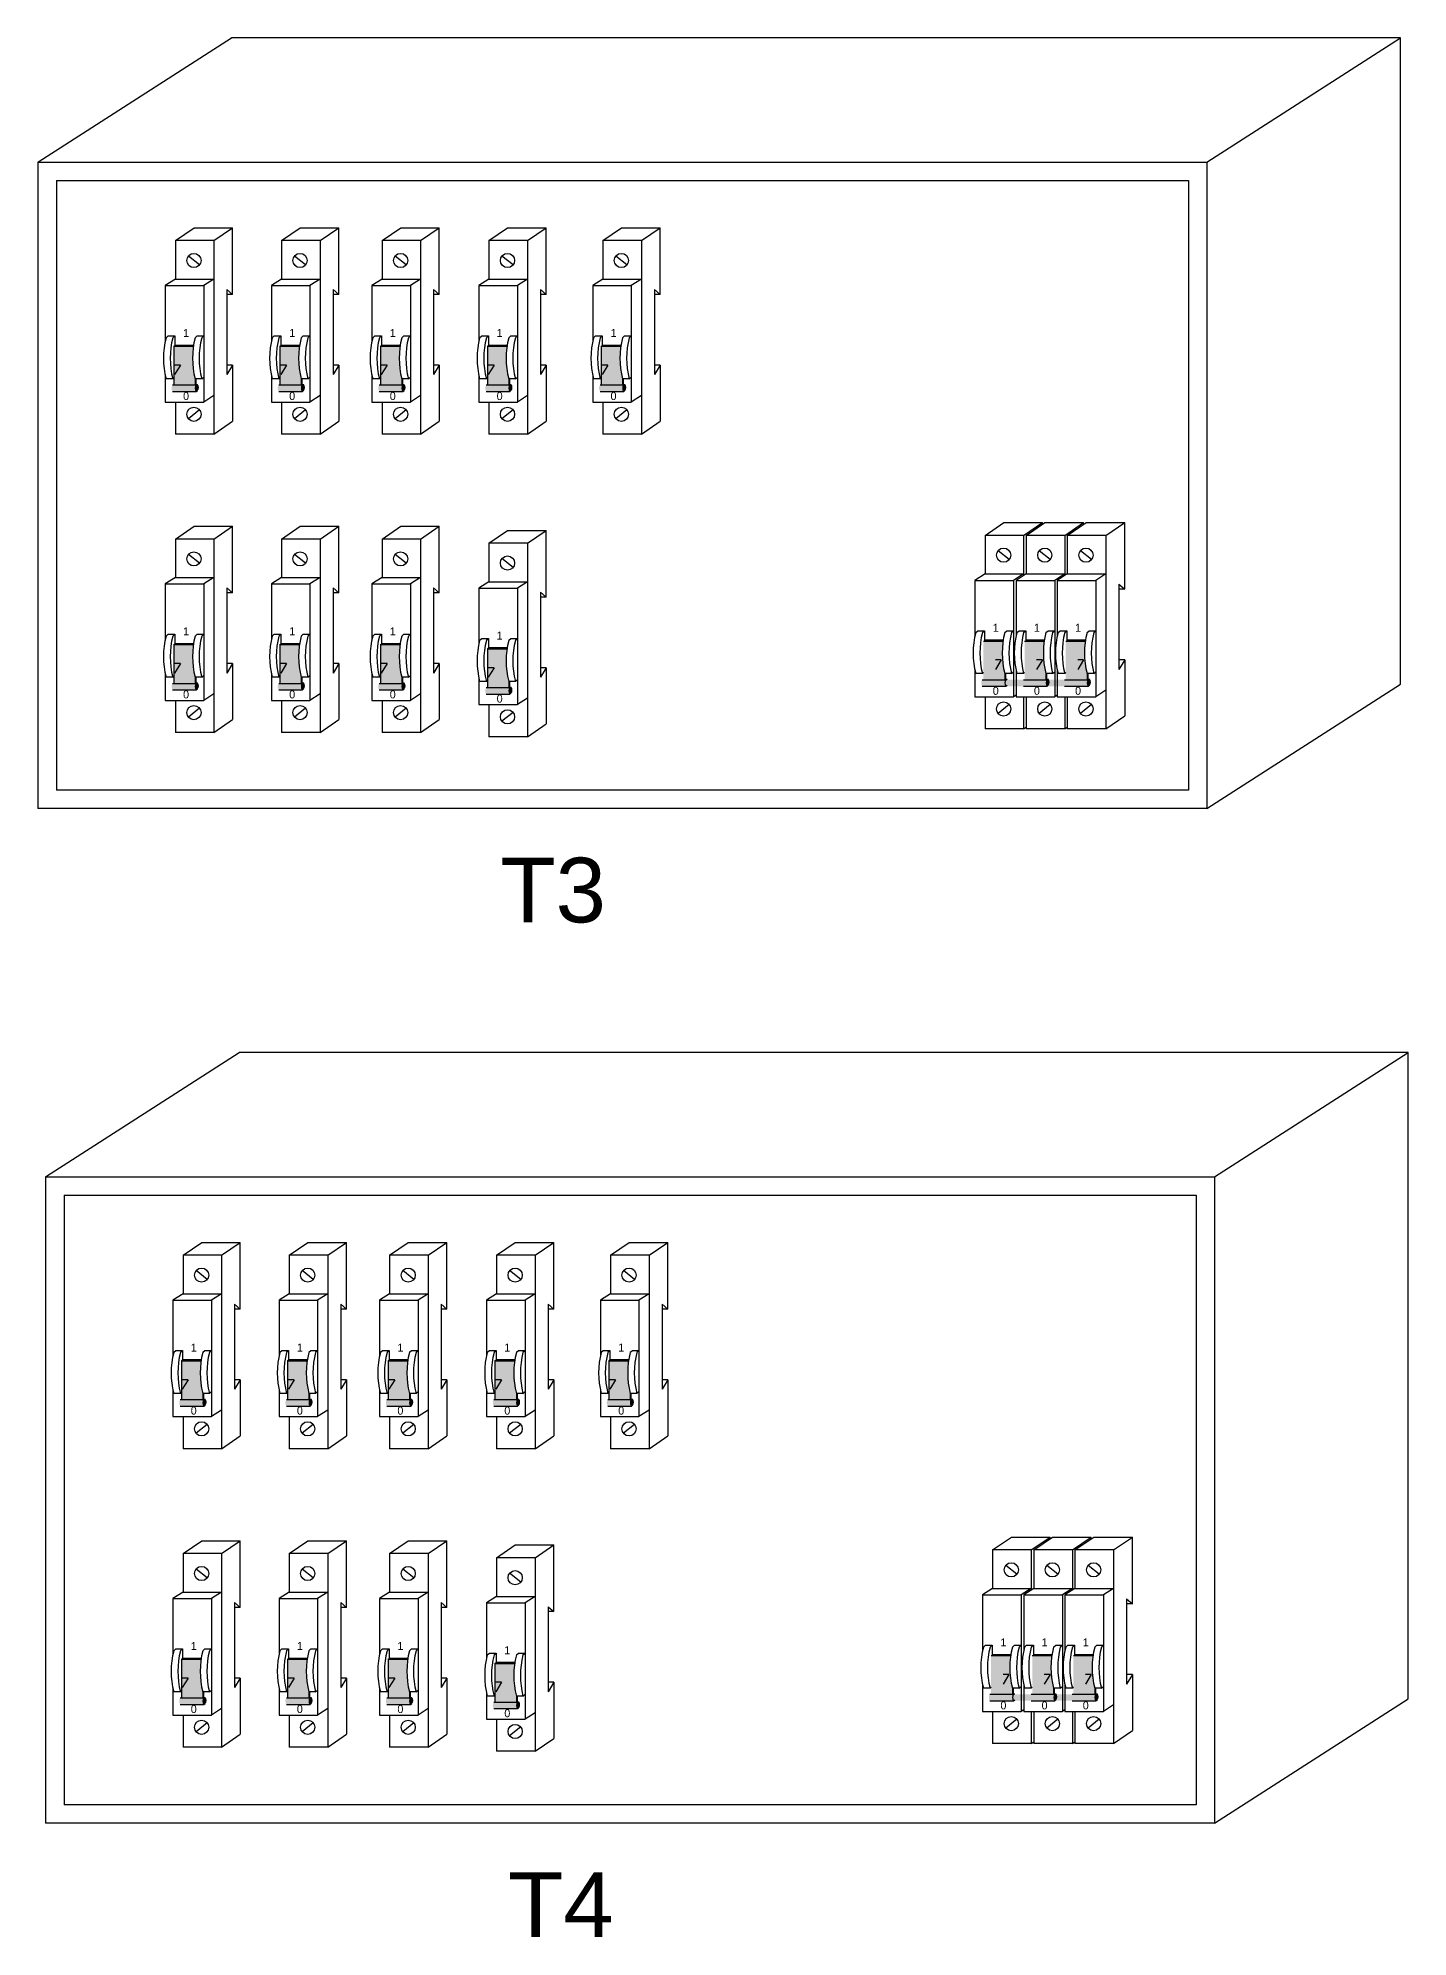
# Model space of a CAD drawing. Header units: millimetres. Extents: x -1335 to 33749, y 2338 to 5277.
# Drawn here: x 26193 to 26671, y 3950 to 4613 of the extents above; entities that cross this region are included whole.
import ezdxf

# ---------------------------------------------------------------- set-up
doc = ezdxf.new("R2010")
doc.units = ezdxf.units.MM
doc.styles.get("Standard").update_dxf_attribs({"font": 'arial.ttf'})

# ---------------------------------------------------------------- blocks, each defined once
blk = doc.blocks.new('A$C0F385ED6')
for points in [[(3, 8.94), (1.12, 8.94), (1.01, 8.85), (2.98, 8.85, -0.002755)], [(3.16, 4.95), (3.16, 5.57, -0.099472), (2.98, 8.85), (1.01, 8.85), (1.01, 4.95)], [(3.28, 4.3, -0.32497), (3.28, 4.95), (0.89, 4.95, 0.32497), (0.89, 4.3)], [(3.26, 5.57), (3.16, 5.57), (3.16, 4.95), (3.26, 4.99)], [(3.39, 4.99), (3.26, 4.99), (3.16, 4.95), (3.28, 4.95)], [(3.28, 4.3), (3.39, 4.39, 0.353206), (3.39, 4.99), (3.28, 4.95, 0.32497)]]:
    blk.add_hatch(color=256).paths.add_polyline_path(points)
for p, q in [((1.17, 19.49), (3.05, 20.79)), ((5.06, 19.49), (1.17, 19.49)), ((1.17, 19.49), (1.17, 15.61)), ((3.05, 20.79), (6.94, 20.79)), ((5.06, 19.49), (6.94, 20.79)), ((5.06, 19.49), (5.06, 7.5)), ((6.94, 14.07), (6.94, 20.79)), ((3.6, 17.05), (2.48, 17.94)), ((1.17, 15.61), (0.15, 14.96)), ((1.17, 15.61), (5.06, 15.61)), ((5.06, 15.61), (4.04, 14.96)), ((0.15, 14.96), (0.15, 9.36)), ((0.15, 14.96), (4.04, 14.96)), ((4.04, 14.96), (4.04, 3.23)), ((6.37, 14.57), (6.94, 14.07)), ((6.37, 14.57), (6.37, 5.99)), ((6.94, 14.07), (6.37, 14.07)), ((0.23, 9.71), (0.44, 9.89)), ((0.91, 9.71), (1.12, 9.89)), ((3.16, 9.71), (3.37, 9.89)), ((3.83, 9.71), (4.04, 9.89)), ((1.01, 8.85), (1.12, 8.94)), ((1.01, 8.85), (1.01, 4.95)), ((1.01, 8.85), (2.98, 8.85)), ((0.15, 5.91), (0.15, 3.23)), ((1.68, 6.95), (1.1, 5.99)), ((1.68, 6.95), (1.1, 6.95)), ((3.83, 5.57), (4.04, 5.75)), ((6.94, 6.95), (6.37, 5.99)), ((6.94, 6.95), (6.37, 6.95)), ((6.94, 6.95), (6.94, 1.3)), ((0.89, 4.95), (3.28, 4.95)), ((0.89, 4.3), (3.28, 4.3)), ((0.91, 5.57), (1.01, 5.66)), ((3.16, 5.57), (3.16, 4.95)), ((3.16, 4.95), (3.26, 4.99)), ((3.26, 4.99), (3.26, 5.57)), ((3.26, 4.99), (3.39, 4.99)), ((3.28, 4.95), (3.39, 4.99)), ((3.28, 4.3), (3.39, 4.39)), ((5.06, 3.88), (4.04, 3.23)), ((0.15, 3.23), (4.04, 3.23)), ((1.17, 3.23), (1.17, 0)), ((3.6, 2.45), (2.48, 1.55)), ((5.06, 0), (6.94, 1.3))]:
    blk.add_line(p, q)
for points in [[(5.06, 19.49), (1.17, 19.49)], [(1.17, 15.61), (5.06, 15.61)], [(0.44, 9.89), (1.12, 9.89), (1.12, 8.94)], [(3.37, 9.89), (3.37, 9.89), (4.04, 9.89), (4.04, 5.75)], [(3, 8.94), (1.12, 8.94)], [(5.06, 7.5), (5.06, 0), (5.06, 0), (1.17, 0)], [(0.91, 5.57), (0.91, 5.57), (0.23, 5.57)], [(1.12, 4.95), (3.16, 4.95)], [(3.83, 5.57), (3.83, 5.57), (3.16, 5.57)]]:
    blk.add_lwpolyline(points)
for centre in [(3.04, 17.49), (3.04, 2)]:
    blk.add_circle(centre, 0.715)
for centre, radius, start, end in [((8.3, 7.64), 8.33, 165.6289, 194.3711), ((8.98, 7.64), 8.33, 165.6289, 194.3711), ((11.23, 7.64), 8.33, 165.6289, 194.3711), ((11.9, 7.64), 8.33, 165.6289, 194.3711), ((3.73, 4.63), 0.555, 143.9947, 216.0053), ((3.01, 4.69), 0.48, 321.093, 38.907)]:
    blk.add_arc(centre, radius, start, end)
at = {"char_height": 0.8061, "width": 0.7107, "attachment_point": 1}
for s, insert in [('{\\fComic Sans MS|b0|i0|c0|p66;1}', (1.95, 10.59)), ('{\\fComic Sans MS|b0|i0|c0|p66;0}', (1.95, 4.24))]:
    blk.add_mtext(s, dxfattribs=dict(at, insert=insert))
blk = doc.blocks.new('A$C695E2A47')
for points in [[(1.513, 4.469), (0.574, 4.469), (0.521, 4.424), (1.506, 4.424, -0.002755)], [(1.593, 2.476), (1.593, 2.785, -0.099472), (1.506, 4.424), (0.521, 4.424), (0.521, 2.476)], [(3.587, 4.469), (2.648, 4.469), (2.595, 4.424), (3.58, 4.424, -0.002755)], [(3.666, 2.476), (3.666, 2.785, -0.099472), (3.58, 4.424), (2.595, 4.424), (2.595, 2.476)], [(5.66, 4.469), (4.721, 4.469), (4.668, 4.424), (5.653, 4.424, -0.002755)], [(5.739, 2.476), (5.739, 2.785, -0.099472), (5.653, 4.424), (4.668, 4.424), (4.668, 2.476)], [(1.655, 2.149, -0.32497), (1.655, 2.476), (0.459, 2.476, 0.32497), (0.459, 2.149)], [(2.748, 2.149, -0.32497), (2.748, 2.476), (1.553, 2.476, 0.32497), (1.553, 2.149)], [(1.645, 2.785), (1.593, 2.785), (1.593, 2.476), (1.645, 2.497)], [(1.708, 2.497), (1.645, 2.497), (1.593, 2.476), (1.655, 2.476)], [(3.728, 2.149, -0.32497), (3.728, 2.476), (2.533, 2.476, 0.32497), (2.533, 2.149)], [(4.857, 2.149, -0.32497), (4.857, 2.476), (3.661, 2.476, 0.32497), (3.661, 2.149)], [(3.719, 2.785), (3.666, 2.785), (3.666, 2.476), (3.719, 2.497)], [(3.781, 2.497), (3.719, 2.497), (3.666, 2.476), (3.728, 2.476)], [(3.728, 2.149), (3.781, 2.195, 0.353206), (3.781, 2.497), (3.728, 2.476, 0.32497)], [(5.802, 2.149, -0.32497), (5.802, 2.476), (4.606, 2.476, 0.32497), (4.606, 2.149)], [(5.792, 2.785), (5.739, 2.785), (5.739, 2.476), (5.792, 2.497)], [(5.855, 2.497), (5.792, 2.497), (5.739, 2.476), (5.802, 2.476)], [(5.802, 2.149), (5.855, 2.195, 0.353206), (5.855, 2.497), (5.802, 2.476, 0.32497)]]:
    blk.add_hatch(color=256).paths.add_polyline_path(points)
for p, q in [((0.598, 9.747, -0.136), (1.54, 10.397, -0.136)), ((2.544, 9.747, -0.136), (0.598, 9.747, -0.136)), ((0.598, 9.747, -0.136), (0.598, 7.805, -0.136)), ((1.54, 10.397, -0.136), (3.486, 10.397, -0.136)), ((2.544, 9.747, -0.136), (3.486, 10.397, -0.136)), ((2.544, 9.747, -0.136), (2.544, 7.723, -0.136)), ((2.671, 9.747, -0.136), (3.613, 10.397, -0.136)), ((4.617, 9.747, -0.136), (2.671, 9.747, -0.136)), ((2.671, 9.747, -0.136), (2.671, 7.805, -0.136)), ((3.486, 10.309, -0.136), (3.486, 10.397, -0.136)), ((3.613, 10.397, -0.136), (5.559, 10.397, -0.136)), ((4.617, 9.747, -0.136), (5.559, 10.397, -0.136)), ((4.617, 9.747, -0.136), (4.617, 7.723, -0.136)), ((4.744, 9.747, -0.136), (5.686, 10.397, -0.136)), ((6.691, 9.747, -0.136), (4.744, 9.747, -0.136)), ((4.744, 9.747, -0.136), (4.744, 7.805, -0.136)), ((5.559, 10.309, -0.136), (5.559, 10.397, -0.136)), ((5.686, 10.397, -0.136), (7.633, 10.397, -0.136)), ((6.691, 9.747, -0.136), (7.633, 10.397, -0.136)), ((6.691, 9.747, -0.136), (6.691, 3.749, -0.136)), ((7.633, 7.037, -0.136), (7.633, 10.397, -0.136)), ((1.814, 8.524, -0.136), (1.255, 8.97, -0.136)), ((3.887, 8.524, -0.136), (3.328, 8.97, -0.136)), ((5.961, 8.524, -0.136), (5.401, 8.97, -0.136)), ((0.598, 7.805, -0.136), (0.09, 7.479, -0.136)), ((0.598, 7.805, -0.136), (2.544, 7.805, -0.136)), ((2.544, 7.805, -0.136), (2.036, 7.479, -0.136)), ((2.671, 7.805, -0.136), (2.164, 7.479, -0.136)), ((2.671, 7.805, -0.136), (4.617, 7.805, -0.136)), ((4.617, 7.805, -0.136), (4.11, 7.479, -0.136)), ((4.744, 7.805, -0.136), (4.237, 7.479, -0.136)), ((4.744, 7.805, -0.136), (6.691, 7.805, -0.136)), ((6.691, 7.805, -0.136), (6.183, 7.479, -0.136)), ((0.09, 7.479, -0.136), (0.09, 4.681, -0.136)), ((0.09, 7.479, -0.136), (2.036, 7.479, -0.136)), ((2.036, 7.479, -0.136), (2.036, 1.617, -0.136)), ((2.164, 7.479, -0.136), (2.164, 4.681, -0.136)), ((2.164, 7.479, -0.136), (4.11, 7.479, -0.136)), ((4.11, 7.479, -0.136), (4.11, 1.617, -0.136)), ((4.237, 7.479, -0.136), (4.237, 4.681, -0.136)), ((4.237, 7.479, -0.136), (6.183, 7.479, -0.136)), ((6.183, 7.479, -0.136), (6.183, 1.617, -0.136)), ((7.345, 7.284, -0.136), (7.633, 7.037, -0.136)), ((7.345, 7.284, -0.136), (7.345, 2.993, -0.136)), ((7.633, 7.037, -0.136), (7.345, 7.037, -0.136)), ((0.13, 4.853, -0.136), (0.236, 4.944, -0.136)), ((0.468, 4.853, -0.136), (0.574, 4.944, -0.136)), ((1.593, 4.853, -0.136), (1.698, 4.944, -0.136)), ((1.93, 4.853, -0.136), (2.036, 4.944, -0.136)), ((2.204, 4.853, -0.136), (2.31, 4.944, -0.136)), ((2.542, 4.853, -0.136), (2.648, 4.944, -0.136)), ((3.666, 4.853, -0.136), (3.772, 4.944, -0.136)), ((4.004, 4.853, -0.136), (4.11, 4.944, -0.136)), ((4.277, 4.853, -0.136), (4.383, 4.944, -0.136)), ((4.615, 4.853, -0.136), (4.721, 4.944, -0.136)), ((5.739, 4.853, -0.136), (5.845, 4.944, -0.136)), ((6.077, 4.853, -0.136), (6.183, 4.944, -0.136)), ((0.521, 4.424, -0.136), (1.506, 4.424, -0.136)), ((2.595, 4.424, -0.136), (3.58, 4.424, -0.136)), ((4.668, 4.424, -0.136), (5.653, 4.424, -0.136)), ((0.09, 2.957, -0.136), (0.09, 1.617, -0.136)), ((1.412, 3.475, -0.136), (1.125, 2.993, -0.136)), ((1.412, 3.475, -0.136), (1.125, 3.475, -0.136)), ((1.412, 3.475, -0.136), (1.125, 2.993, -0.136)), ((1.412, 3.475, -0.136), (1.125, 3.475, -0.136)), ((1.93, 2.785, -0.136), (2.036, 2.876, -0.136)), ((2.164, 2.957, -0.136), (2.164, 1.617, -0.136)), ((3.486, 3.475, -0.136), (3.198, 2.993, -0.136)), ((3.486, 3.475, -0.136), (3.198, 3.475, -0.136)), ((3.486, 3.475, -0.136), (3.198, 2.993, -0.136)), ((3.486, 3.475, -0.136), (3.198, 3.475, -0.136)), ((4.004, 2.785, -0.136), (4.11, 2.876, -0.136)), ((4.237, 2.957, -0.136), (4.237, 1.617, -0.136)), ((5.559, 3.475, -0.136), (5.272, 2.993, -0.136)), ((5.559, 3.475, -0.136), (5.272, 3.475, -0.136)), ((5.559, 3.475, -0.136), (5.272, 2.993, -0.136)), ((5.559, 3.475, -0.136), (5.272, 3.475, -0.136)), ((6.077, 2.785, -0.136), (6.183, 2.876, -0.136)), ((7.633, 3.475, -0.136), (7.345, 2.993, -0.136)), ((7.633, 3.475, -0.136), (7.345, 3.475, -0.136)), ((7.633, 3.475, -0.136), (7.633, 0.65, -0.136)), ((0.459, 2.476, -0.136), (1.655, 2.476, -0.136)), ((0.459, 2.149, -0.136), (1.655, 2.149, -0.136)), ((0.468, 2.785, -0.136), (0.521, 2.831, -0.136)), ((1.593, 2.785, -0.136), (1.593, 2.476, -0.136)), ((1.593, 2.476, -0.136), (1.645, 2.497, -0.136)), ((1.645, 2.497, -0.136), (1.645, 2.785, -0.136)), ((1.645, 2.497, -0.136), (1.708, 2.497, -0.136)), ((1.655, 2.476, -0.136), (1.708, 2.497, -0.136)), ((1.655, 2.149, -0.136), (1.708, 2.195, -0.136)), ((2.533, 2.476, -0.136), (3.728, 2.476, -0.136)), ((2.533, 2.149, -0.136), (3.728, 2.149, -0.136)), ((2.542, 2.785, -0.136), (2.595, 2.831, -0.136)), ((3.666, 2.785, -0.136), (3.666, 2.476, -0.136)), ((3.666, 2.476, -0.136), (3.719, 2.497, -0.136)), ((3.719, 2.497, -0.136), (3.719, 2.785, -0.136)), ((3.719, 2.497, -0.136), (3.781, 2.497, -0.136)), ((3.728, 2.476, -0.136), (3.781, 2.497, -0.136)), ((3.728, 2.149, -0.136), (3.781, 2.195, -0.136)), ((4.606, 2.476, -0.136), (5.802, 2.476, -0.136)), ((4.606, 2.149, -0.136), (5.802, 2.149, -0.136)), ((4.615, 2.785, -0.136), (4.668, 2.831, -0.136)), ((5.739, 2.785, -0.136), (5.739, 2.476, -0.136)), ((5.739, 2.476, -0.136), (5.792, 2.497, -0.136)), ((5.792, 2.497, -0.136), (5.792, 2.785, -0.136)), ((5.792, 2.497, -0.136), (5.855, 2.497, -0.136)), ((5.802, 2.476, -0.136), (5.855, 2.497, -0.136)), ((5.802, 2.149, -0.136), (5.855, 2.195, -0.136)), ((6.691, 1.942, -0.136), (6.183, 1.617, -0.136)), ((0.09, 1.617, -0.136), (2.036, 1.617, -0.136)), ((0.598, 1.617, -0.136), (0.598, 0, -0.136)), ((1.814, 1.223, -0.136), (1.255, 0.777, -0.136)), ((2.164, 1.699, -0.136), (2.036, 1.617, -0.136)), ((2.164, 1.617, -0.136), (4.11, 1.617, -0.136)), ((2.671, 1.617, -0.136), (2.671, 0, -0.136)), ((3.887, 1.223, -0.136), (3.328, 0.777, -0.136)), ((4.237, 1.699, -0.136), (4.11, 1.617, -0.136)), ((4.237, 1.617, -0.136), (6.183, 1.617, -0.136)), ((4.744, 1.617, -0.136), (4.744, 0, -0.136)), ((5.961, 1.223, -0.136), (5.401, 0.777, -0.136)), ((2.544, 0, -0.136), (2.671, 0.088, -0.136)), ((4.617, 0, -0.136), (4.744, 0.088, -0.136)), ((6.691, 0, -0.136), (7.633, 0.65, -0.136))]:
    blk.add_line(p, q)
at = {"elevation": -0.136}
for points in [[(2.544, 9.747), (0.598, 9.747)], [(4.617, 9.747), (2.671, 9.747)], [(6.691, 9.747), (4.744, 9.747)], [(0.598, 7.805), (2.544, 7.805)], [(2.671, 7.805), (4.617, 7.805)], [(4.744, 7.805), (6.691, 7.805)], [(0.236, 4.944), (0.574, 4.944), (0.574, 4.469)], [(1.698, 4.944), (1.698, 4.944), (2.036, 4.944), (2.036, 2.876)], [(2.31, 4.944), (2.648, 4.944), (2.648, 4.469)], [(3.772, 4.944), (3.772, 4.944), (4.11, 4.944), (4.11, 2.876)], [(4.383, 4.944), (4.721, 4.944), (4.721, 4.469)], [(5.845, 4.944), (5.845, 4.944), (6.183, 4.944), (6.183, 2.876)], [(1.513, 4.469), (0.574, 4.469)], [(3.587, 4.469), (2.648, 4.469)], [(5.66, 4.469), (4.721, 4.469)], [(6.691, 3.749), (6.691, 0), (6.691, 0), (4.744, 0)], [(0.468, 2.785), (0.468, 2.785), (0.13, 2.785)], [(0.574, 2.476), (1.593, 2.476)], [(1.93, 2.785), (1.93, 2.785), (1.593, 2.785)], [(2.542, 2.785), (2.542, 2.785), (2.204, 2.785)], [(2.648, 2.476), (3.666, 2.476)], [(4.004, 2.785), (4.004, 2.785), (3.666, 2.785)], [(4.615, 2.785), (4.615, 2.785), (4.277, 2.785)], [(4.721, 2.476), (5.739, 2.476)], [(6.077, 2.785), (6.077, 2.785), (5.739, 2.785)], [(2.544, 1.617), (2.544, 0), (2.544, 0), (0.598, 0)], [(4.617, 1.617), (4.617, 0), (4.617, 0), (2.671, 0)]]:
    blk.add_lwpolyline(points, dxfattribs=at)
for centre in [(1.534, 8.747, -0.136), (3.608, 8.747, -0.136), (5.681, 8.747, -0.136), (1.534, 1, -0.136), (3.608, 1, -0.136), (5.681, 1, -0.136)]:
    blk.add_circle(centre, 0.358)
for centre, radius, start, end in [((4.165, 3.819, -0.136), 4.165, 165.62888, 194.37112), ((4.503, 3.819, -0.136), 4.165, 165.62888, 194.37112), ((5.628, 3.819, -0.136), 4.165, 165.62888, 194.37112), ((5.965, 3.819, -0.136), 4.165, 165.62888, 194.37112), ((6.239, 3.819, -0.136), 4.165, 165.62888, 194.37112), ((6.577, 3.819, -0.136), 4.165, 165.62888, 194.37112), ((7.701, 3.819, -0.136), 4.165, 165.62888, 194.37112), ((8.039, 3.819, -0.136), 4.165, 165.62888, 194.37112), ((8.312, 3.819, -0.136), 4.165, 165.62888, 194.37112), ((8.65, 3.819, -0.136), 4.165, 165.62888, 194.37112), ((9.774, 3.819, -0.136), 4.165, 165.62888, 194.37112), ((10.112, 3.819, -0.136), 4.165, 165.62888, 194.37112), ((1.879, 2.313, -0.136), 0.277, 143.99473, 216.00527), ((3.953, 2.313, -0.136), 0.277, 143.99473, 216.00527), ((3.594, 2.346, -0.136), 0.24, 321.09296, 38.90704), ((6.026, 2.313, -0.136), 0.277, 143.99473, 216.00527), ((5.668, 2.346, -0.136), 0.24, 321.09296, 38.90704)]:
    blk.add_arc(centre, radius, start, end)
at = {"char_height": 0.40303, "width": 0.35534, "attachment_point": 1}
for s, insert in [('{\\fComic Sans MS|b0|i0|c0|p66;1}', (0.989, 5.293, -0.136)), ('{\\fComic Sans MS|b0|i0|c0|p66;1}', (3.062, 5.293, -0.136)), ('{\\fComic Sans MS|b0|i0|c0|p66;1}', (5.136, 5.293, -0.136)), ('{\\fComic Sans MS|b0|i0|c0|p66;0}', (0.989, 2.119, -0.136)), ('{\\fComic Sans MS|b0|i0|c0|p66;0}', (3.062, 2.119, -0.136)), ('{\\fComic Sans MS|b0|i0|c0|p66;0}', (5.136, 2.119, -0.136))]:
    blk.add_mtext(s, dxfattribs=dict(at, insert=insert))

msp = doc.modelspace()

# ---------------------------------------------------------------- linework, layer by layer
for p, q in [((26192.96, 4569.89), (26260.55, 4613.27)), ((26668.62, 4613.27), (26260.55, 4613.27)), ((26601.03, 4569.89), (26668.62, 4613.27)), ((26668.62, 4387.59), (26668.62, 4613.27)), ((26192.96, 4569.89), (26601.03, 4569.89)), ((26192.96, 4569.89), (26192.96, 4344.2)), ((26601.03, 4569.89), (26601.03, 4344.2)), ((26199.38, 4563.47), (26594.61, 4563.47)), ((26199.38, 4563.47), (26199.38, 4350.62)), ((26594.61, 4563.47), (26594.61, 4350.62)), ((26601.03, 4344.2), (26668.62, 4387.59)), ((26594.61, 4350.62), (26199.38, 4350.62)), ((26601.03, 4344.2), (26192.96, 4344.2)), ((26195.63, 4215.6), (26263.22, 4258.98)), ((26671.29, 4258.98), (26263.22, 4258.98)), ((26603.7, 4215.6), (26671.29, 4258.98)), ((26671.29, 4033.29), (26671.29, 4258.98)), ((26195.63, 4215.6), (26603.7, 4215.6)), ((26195.63, 4215.6), (26195.63, 3989.91)), ((26603.7, 4215.6), (26603.7, 3989.91)), ((26202.05, 4209.18), (26597.28, 4209.18)), ((26202.05, 4209.18), (26202.05, 3996.33)), ((26597.28, 4209.18), (26597.28, 3996.33)), ((26603.7, 3989.91), (26671.29, 4033.29)), ((26597.28, 3996.33), (26202.05, 3996.33)), ((26603.7, 3989.91), (26195.63, 3989.91))]:
    msp.add_line(p, q)

# ---------------------------------------------------------------- block references
for name, p, xscale, yscale, zscale in [('A$C0F385ED6', (26236.86, 4474.95), 3.465963523353605, 3.465963523353605, 3.465963523353605), ('A$C0F385ED6', (26273.92, 4474.95), 3.465963523353605, 3.465963523353605, 3.465963523353605), ('A$C0F385ED6', (26309.02, 4474.95), 3.465963523353605, 3.465963523353605, 3.465963523353605), ('A$C0F385ED6', (26346.35, 4474.95), 3.465963523353605, 3.465963523353605, 3.465963523353605), ('A$C0F385ED6', (26386.11, 4474.95), 3.465963523353605, 3.465963523353605, 3.465963523353605), ('A$C695E2A47', (26519.46, 4372.03, 1.88), 6.931927046732117, 6.931927046732117, 6.931927046732117), ('A$C0F385ED6', (26236.86, 4370.76), 3.465963523353605, 3.465963523353605, 3.465963523353605), ('A$C0F385ED6', (26273.92, 4370.76), 3.465963523353605, 3.465963523353605, 3.465963523353605), ('A$C0F385ED6', (26309.02, 4370.76), 3.465963523353605, 3.465963523353605, 3.465963523353605), ('A$C0F385ED6', (26346.35, 4369.29), 3.465963523353605, 3.465963523353605, 3.465963523353605), ('A$C0F385ED6', (26239.54, 4120.66), 3.465963523353605, 3.465963523353605, 3.465963523353605), ('A$C0F385ED6', (26276.59, 4120.66), 3.465963523353605, 3.465963523353605, 3.465963523353605), ('A$C0F385ED6', (26311.69, 4120.66), 3.465963523353605, 3.465963523353605, 3.465963523353605), ('A$C0F385ED6', (26349.02, 4120.66), 3.465963523353605, 3.465963523353605, 3.465963523353605), ('A$C0F385ED6', (26388.79, 4120.66), 3.465963523353605, 3.465963523353605, 3.465963523353605), ('A$C0F385ED6', (26239.54, 4016.46), 3.465963523353605, 3.465963523353605, 3.465963523353605), ('A$C0F385ED6', (26276.59, 4016.46), 3.465963523353605, 3.465963523353605, 3.465963523353605), ('A$C0F385ED6', (26311.69, 4016.46), 3.465963523353605, 3.465963523353605, 3.465963523353605), ('A$C0F385ED6', (26349.02, 4014.99), 3.465963523353605, 3.465963523353605, 3.465963523353605), ('A$C695E2A47', (26522.13, 4017.74, 1.88), 6.931927046732117, 6.931927046732117, 6.931927046732117)]:
    msp.add_blockref(name, p, dxfattribs=dict(xscale=xscale, yscale=yscale, zscale=zscale))

# ---------------------------------------------------------------- texts
for s, p in [('T3', (26354.42, 4304.44)), ('T4', (26357.09, 3950.14))]:
    msp.add_text(s, height=22.593).set_placement(p)

doc.saveas('drawing.dxf')
